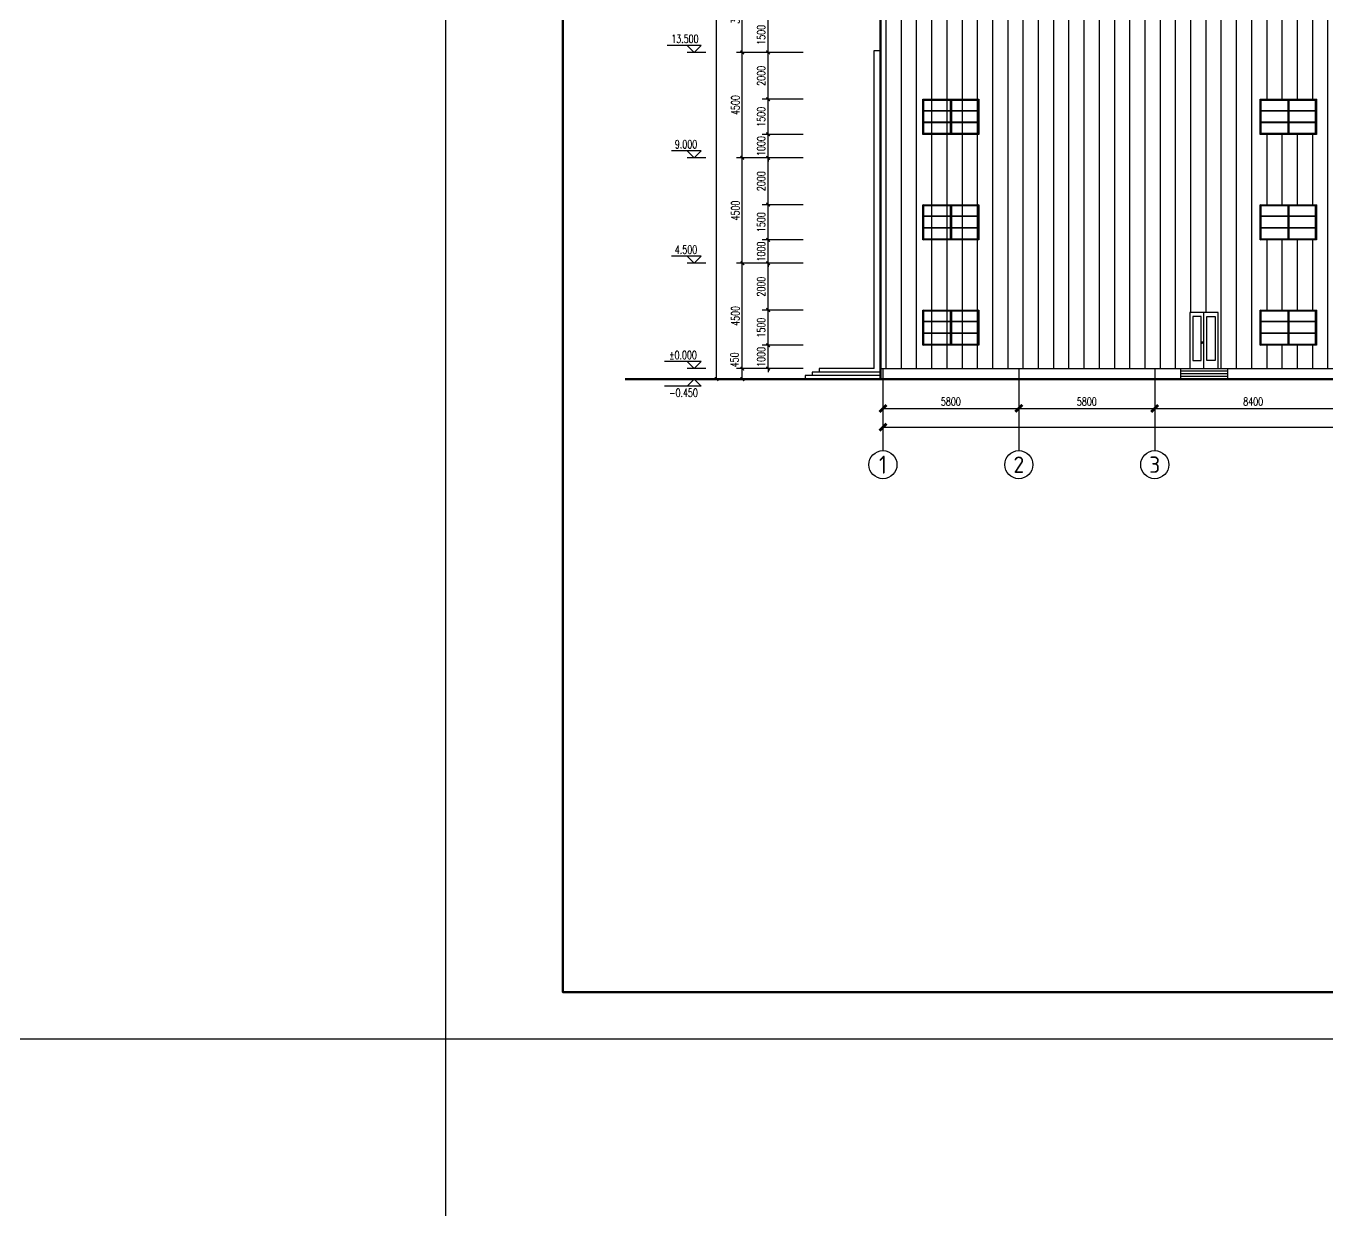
# Model space of a CAD drawing. Extents: x -1 to 1050000, y -900000 to 0.
# Drawn here: x 192094 to 247610, y -187300 to -136753 of the extents above; entities that cross this region are included whole.
import ezdxf
from ezdxf.enums import TextEntityAlignment as Align

# ---------------------------------------------------------------- set-up
doc = ezdxf.new("R2010")
doc.units = 0
doc.header["$LTSCALE"] = 1000
doc.header["$MEASUREMENT"] = 0
for name, color, linetype in [('3T_GLASS', 5, 'Continuous'), ('AXIS', 3, 'Continuous'), ('AXIS_TEXT', 7, 'Continuous'), ('DIM_ELEV', 3, 'Continuous'), ('E_CURTWALL', 71, 'Continuous'), ('E_FLOOR', 4, 'Continuous'), ('E_LINE', 7, 'Continuous'), ('E_STAIR', 2, 'Continuous'), ('E_WINDOW', 4, 'Continuous'), ('G-ANNO-TTLB-THIN', 151, 'Continuous'), ('PUB_DIM', 3, 'Continuous'), ('PUB_TEXT', 7, 'Continuous')]:
    doc.layers.add(name, color=color, linetype=linetype)
doc.layers.add('DOTE', color=1, linetype='Continuous', plot=False)
doc.layers.add('G-ANNO-TTLB-WIDE', color=214, linetype='Continuous', lineweight=100)
doc.layers.add('outline', color=10, linetype='Continuous', lineweight=60)
doc.styles.add('_TCH_AXIS', font='tssdeng.shx', dxfattribs={"bigfont": 'GBCBIG.shx'})
doc.styles.add('_TCH_DIM', font='SIMPLEX', dxfattribs={"bigfont": 'GBCBIG'})
doc.styles.add('_TCH_DIM_T3', font='SIMPLEX', dxfattribs={"width": 0.705882, "bigfont": 'GBCBIG'})
doc.dimstyles.new('_TCH_ARCH&&100', dxfattribs={"dimtxt": 297.5, "dimasz": 100, "dimexe": 250, "dimexo": 300, "dimgap": 126.25, "dimtad": 1, "dimdec": 0, "dimzin": 0, "dimdsep": 46, "dimtxsty": '_TCH_DIM_T3', "dimblk": 'ARCHTICK', "dimcen": 0.09, "dimclrt": 7, "dimazin": 2, "dimtfac": 1, "dimtdec": 0, "dimtix": 1, "dimtmove": 2, "dimatfit": 3, "dimfxl": 1, "dimtolj": 1, "dimtzin": 0, "dimarcsym": 0})

# ---------------------------------------------------------------- blocks, each defined once
blk = doc.blocks.new('*U1')
blk.add_line((-525000, 0), (525000, 0))
blk = doc.blocks.new('*U2')
at = {"layer": 'Defpoints', "color": 0, "linetype": 'ByBlock', "lineweight": -2, "transparency": 16777216}
blk.add_blockref('*U1', (0, -180000), dxfattribs=at)
blk = doc.blocks.new('*U22')
at = {"layer": 'E_WINDOW'}
for p, q in [((48, 1467), (0, 1500)), ((0, 1500), (2400, 1500)), ((0, 0), (0, 1500)), ((48, 1467), (2352, 1467)), ((48, 33), (48, 1467)), ((1176, 1466), (1176, 34)), ((1176, 1466), (1224, 1466)), ((1224, 1466), (1224, 34)), ((2400, 1500), (2352, 1467)), ((2352, 1467), (2352, 33)), ((2400, 1500), (2400, 0)), ((1176, 1013), (48, 1013)), ((48, 996), (48, 1013)), ((1176, 996), (48, 996)), ((2352, 1013), (1224, 1013)), ((2352, 996), (1224, 996)), ((2352, 1013), (2352, 996)), ((0, 0), (48, 33)), ((2400, 0), (0, 0)), ((1176, 517), (48, 517)), ((48, 500), (48, 517)), ((1176, 500), (48, 500)), ((2352, 33), (48, 33)), ((1224, 34), (1176, 34)), ((2352, 517), (1224, 517)), ((2352, 500), (1224, 500)), ((2352, 517), (2352, 500)), ((2400, 0), (2352, 33))]:
    blk.add_line(p, q, dxfattribs=at)
blk = doc.blocks.new('*U23')
at = {"layer": 'E_WINDOW'}
for p, q in [((48, 1467), (0, 1500)), ((0, 1500), (2400, 1500)), ((0, 0), (0, 1500)), ((48, 1467), (2352, 1467)), ((48, 33), (48, 1467)), ((1176, 1466), (1176, 34)), ((1176, 1466), (1224, 1466)), ((1224, 1466), (1224, 34)), ((2400, 1500), (2352, 1467)), ((2352, 1467), (2352, 33)), ((2400, 1500), (2400, 0)), ((1176, 1013), (48, 1013)), ((48, 996), (48, 1013)), ((1176, 996), (48, 996)), ((2352, 1013), (1224, 1013)), ((2352, 996), (1224, 996)), ((2352, 1013), (2352, 996)), ((0, 0), (48, 33)), ((2400, 0), (0, 0)), ((1176, 517), (48, 517)), ((48, 500), (48, 517)), ((1176, 500), (48, 500)), ((2352, 33), (48, 33)), ((1224, 34), (1176, 34)), ((2352, 517), (1224, 517)), ((2352, 500), (1224, 500)), ((2352, 517), (2352, 500)), ((2400, 0), (2352, 33))]:
    blk.add_line(p, q, dxfattribs=at)
blk = doc.blocks.new('*U26')
at = {"layer": 'E_WINDOW'}
for p, q in [((48, 1467), (0, 1500)), ((0, 1500), (2400, 1500)), ((0, 0), (0, 1500)), ((48, 1467), (2352, 1467)), ((48, 33), (48, 1467)), ((1176, 1466), (1176, 34)), ((1176, 1466), (1224, 1466)), ((1224, 1466), (1224, 34)), ((2400, 1500), (2352, 1467)), ((2352, 1467), (2352, 33)), ((2400, 1500), (2400, 0)), ((1176, 1013), (48, 1013)), ((48, 996), (48, 1013)), ((1176, 996), (48, 996)), ((2352, 1013), (1224, 1013)), ((2352, 996), (1224, 996)), ((2352, 1013), (2352, 996)), ((0, 0), (48, 33)), ((2400, 0), (0, 0)), ((1176, 517), (48, 517)), ((48, 500), (48, 517)), ((1176, 500), (48, 500)), ((2352, 33), (48, 33)), ((1224, 34), (1176, 34)), ((2352, 517), (1224, 517)), ((2352, 500), (1224, 500)), ((2352, 517), (2352, 500)), ((2400, 0), (2352, 33))]:
    blk.add_line(p, q, dxfattribs=at)
blk = doc.blocks.new('*U27')
at = {"layer": 'E_WINDOW'}
for p, q in [((48, 1467), (0, 1500)), ((0, 1500), (2400, 1500)), ((0, 0), (0, 1500)), ((48, 1467), (2352, 1467)), ((48, 33), (48, 1467)), ((1176, 1466), (1176, 34)), ((1176, 1466), (1224, 1466)), ((1224, 1466), (1224, 34)), ((2400, 1500), (2352, 1467)), ((2352, 1467), (2352, 33)), ((2400, 1500), (2400, 0)), ((1176, 1013), (48, 1013)), ((48, 996), (48, 1013)), ((1176, 996), (48, 996)), ((2352, 1013), (1224, 1013)), ((2352, 996), (1224, 996)), ((2352, 1013), (2352, 996)), ((0, 0), (48, 33)), ((2400, 0), (0, 0)), ((1176, 517), (48, 517)), ((48, 500), (48, 517)), ((1176, 500), (48, 500)), ((2352, 33), (48, 33)), ((1224, 34), (1176, 34)), ((2352, 517), (1224, 517)), ((2352, 500), (1224, 500)), ((2352, 517), (2352, 500)), ((2400, 0), (2352, 33))]:
    blk.add_line(p, q, dxfattribs=at)
blk = doc.blocks.new('*U32')
at = {"layer": 'E_WINDOW'}
for p, q in [((48, 1467), (0, 1500)), ((0, 1500), (2400, 1500)), ((0, 0), (0, 1500)), ((48, 1467), (2352, 1467)), ((48, 33), (48, 1467)), ((1176, 1466), (1176, 34)), ((1176, 1466), (1224, 1466)), ((1224, 1466), (1224, 34)), ((2400, 1500), (2352, 1467)), ((2352, 1467), (2352, 33)), ((2400, 1500), (2400, 0)), ((1176, 1013), (48, 1013)), ((48, 996), (48, 1013)), ((1176, 996), (48, 996)), ((2352, 1013), (1224, 1013)), ((2352, 996), (1224, 996)), ((2352, 1013), (2352, 996)), ((0, 0), (48, 33)), ((2400, 0), (0, 0)), ((1176, 517), (48, 517)), ((48, 500), (48, 517)), ((1176, 500), (48, 500)), ((2352, 33), (48, 33)), ((1224, 34), (1176, 34)), ((2352, 517), (1224, 517)), ((2352, 500), (1224, 500)), ((2352, 517), (2352, 500)), ((2400, 0), (2352, 33))]:
    blk.add_line(p, q, dxfattribs=at)
blk = doc.blocks.new('*U33')
at = {"layer": 'E_WINDOW'}
for p, q in [((48, 1467), (0, 1500)), ((0, 1500), (2400, 1500)), ((0, 0), (0, 1500)), ((48, 1467), (2352, 1467)), ((48, 33), (48, 1467)), ((1176, 1466), (1176, 34)), ((1176, 1466), (1224, 1466)), ((1224, 1466), (1224, 34)), ((2400, 1500), (2352, 1467)), ((2352, 1467), (2352, 33)), ((2400, 1500), (2400, 0)), ((1176, 1013), (48, 1013)), ((48, 996), (48, 1013)), ((1176, 996), (48, 996)), ((2352, 1013), (1224, 1013)), ((2352, 996), (1224, 996)), ((2352, 1013), (2352, 996)), ((0, 0), (48, 33)), ((2400, 0), (0, 0)), ((1176, 517), (48, 517)), ((48, 500), (48, 517)), ((1176, 500), (48, 500)), ((2352, 33), (48, 33)), ((1224, 34), (1176, 34)), ((2352, 517), (1224, 517)), ((2352, 500), (1224, 500)), ((2352, 517), (2352, 500)), ((2400, 0), (2352, 33))]:
    blk.add_line(p, q, dxfattribs=at)
blk = doc.blocks.new('_ArchTick')
at = {"color": 0, "linetype": 'ByBlock', "const_width": 0.4}
blk.add_lwpolyline([(-0.5, -0.5), (0.5, 0.5)], dxfattribs=at)
blk = doc.blocks.new('*D637')
at = {"layer": 'Defpoints', "color": 0, "transparency": 16777216}
for p in [(223760, -150380.845965), (225560, -150380.845965), (225560, -151380.845965)]:
    blk.add_point(p, dxfattribs=at)
at = {"layer": 'PUB_DIM', "color": 0, "lineweight": -2, "transparency": 16777216}
for p, q in [((225260, -150380.845965), (223510, -150380.845965)), ((223760, -150380.845965), (223760, -150230.845965)), ((223760, -151380.845965), (223760, -150380.845965)), ((225260, -151380.845965), (223510, -151380.845965)), ((223760, -151380.845965), (223760, -151530.845965))]:
    blk.add_line(p, q, dxfattribs=at)
at = {"layer": 'PUB_DIM', "color": 0, "lineweight": -2, "transparency": 16777216, "xscale": 150, "yscale": 150, "zscale": 150}
for p, rotation in [((223760, -150380.845965), 270), ((223760, -151380.845965), 90)]:
    blk.add_blockref('_ArchTick', p, dxfattribs=dict(at, rotation=rotation))
at = {"layer": 'PUB_DIM', "color": 7, "transparency": 16777216, "insert": (223465, -150880.845965), "char_height": 350, "attachment_point": 5, "rotation": 90, "style": '_TCH_DIM_T3'}
blk.add_mtext('\\A1;1000', dxfattribs=at)
blk = doc.blocks.new('*D628')
at = {"layer": 'Defpoints', "color": 0, "transparency": 16777216}
for p in [(223760, -148880.845965), (225560, -148880.845965), (225560, -150380.845965)]:
    blk.add_point(p, dxfattribs=at)
at = {"layer": 'PUB_DIM', "color": 0, "lineweight": -2, "transparency": 16777216}
for p, q in [((225260, -148880.845965), (223510, -148880.845965)), ((223760, -150380.845965), (223760, -148880.845965)), ((225260, -150380.845965), (223510, -150380.845965))]:
    blk.add_line(p, q, dxfattribs=at)
at = {"layer": 'PUB_DIM', "color": 0, "lineweight": -2, "transparency": 16777216, "xscale": 150, "yscale": 150, "zscale": 150}
for p, rotation in [((223760, -148880.845965), 90), ((223760, -150380.845965), 270)]:
    blk.add_blockref('_ArchTick', p, dxfattribs=dict(at, rotation=rotation))
at = {"layer": 'PUB_DIM', "color": 7, "transparency": 16777216, "insert": (223465, -149630.845965), "char_height": 350, "attachment_point": 5, "rotation": 90, "style": '_TCH_DIM_T3'}
blk.add_mtext('\\A1;1500', dxfattribs=at)
blk = doc.blocks.new('*D629')
at = {"layer": 'Defpoints', "color": 0, "transparency": 16777216}
for p in [(223760, -146880.845965), (225560, -146880.845965), (225560, -148880.845965)]:
    blk.add_point(p, dxfattribs=at)
at = {"layer": 'PUB_DIM', "color": 0, "lineweight": -2, "transparency": 16777216}
for p, q in [((225260, -146880.845965), (223510, -146880.845965)), ((223760, -148880.845965), (223760, -146880.845965)), ((225260, -148880.845965), (223510, -148880.845965))]:
    blk.add_line(p, q, dxfattribs=at)
at = {"layer": 'PUB_DIM', "color": 0, "lineweight": -2, "transparency": 16777216, "xscale": 150, "yscale": 150, "zscale": 150}
for p, rotation in [((223760, -146880.845965), 90), ((223760, -148880.845965), 270)]:
    blk.add_blockref('_ArchTick', p, dxfattribs=dict(at, rotation=rotation))
at = {"layer": 'PUB_DIM', "color": 7, "transparency": 16777216, "insert": (223465, -147880.845965), "char_height": 350, "attachment_point": 5, "rotation": 90, "style": '_TCH_DIM_T3'}
blk.add_mtext('\\A1;2000', dxfattribs=at)
blk = doc.blocks.new('*D630')
at = {"layer": 'Defpoints', "color": 0, "transparency": 16777216}
for p in [(223760, -145880.845965), (225560, -145880.845965), (225560, -146880.845965)]:
    blk.add_point(p, dxfattribs=at)
at = {"layer": 'PUB_DIM', "color": 0, "lineweight": -2, "transparency": 16777216}
for p, q in [((225260, -145880.845965), (223510, -145880.845965)), ((223760, -145880.845965), (223760, -145730.845965)), ((223760, -146880.845965), (223760, -145880.845965)), ((225260, -146880.845965), (223510, -146880.845965)), ((223760, -146880.845965), (223760, -147030.845965))]:
    blk.add_line(p, q, dxfattribs=at)
at = {"layer": 'PUB_DIM', "color": 0, "lineweight": -2, "transparency": 16777216, "xscale": 150, "yscale": 150, "zscale": 150}
for p, rotation in [((223760, -145880.845965), 270), ((223760, -146880.845965), 90)]:
    blk.add_blockref('_ArchTick', p, dxfattribs=dict(at, rotation=rotation))
at = {"layer": 'PUB_DIM', "color": 7, "transparency": 16777216, "insert": (223465, -146380.845965), "char_height": 350, "attachment_point": 5, "rotation": 90, "style": '_TCH_DIM_T3'}
blk.add_mtext('\\A1;1000', dxfattribs=at)
blk = doc.blocks.new('*D631')
at = {"layer": 'Defpoints', "color": 0, "transparency": 16777216}
for p in [(223760, -144380.845965), (225560, -144380.845965), (225560, -145880.845965)]:
    blk.add_point(p, dxfattribs=at)
at = {"layer": 'PUB_DIM', "color": 0, "lineweight": -2, "transparency": 16777216}
for p, q in [((225260, -144380.845965), (223510, -144380.845965)), ((223760, -145880.845965), (223760, -144380.845965)), ((225260, -145880.845965), (223510, -145880.845965))]:
    blk.add_line(p, q, dxfattribs=at)
at = {"layer": 'PUB_DIM', "color": 0, "lineweight": -2, "transparency": 16777216, "xscale": 150, "yscale": 150, "zscale": 150}
for p, rotation in [((223760, -144380.845965), 90), ((223760, -145880.845965), 270)]:
    blk.add_blockref('_ArchTick', p, dxfattribs=dict(at, rotation=rotation))
at = {"layer": 'PUB_DIM', "color": 7, "transparency": 16777216, "insert": (223465, -145130.845965), "char_height": 350, "attachment_point": 5, "rotation": 90, "style": '_TCH_DIM_T3'}
blk.add_mtext('\\A1;1500', dxfattribs=at)
blk = doc.blocks.new('*D632')
at = {"layer": 'Defpoints', "color": 0, "transparency": 16777216}
for p in [(223760, -142380.845965), (225560, -142380.845965), (225560, -144380.845965)]:
    blk.add_point(p, dxfattribs=at)
at = {"layer": 'PUB_DIM', "color": 0, "lineweight": -2, "transparency": 16777216}
for p, q in [((225260, -142380.845965), (223510, -142380.845965)), ((223760, -144380.845965), (223760, -142380.845965)), ((225260, -144380.845965), (223510, -144380.845965))]:
    blk.add_line(p, q, dxfattribs=at)
at = {"layer": 'PUB_DIM', "color": 0, "lineweight": -2, "transparency": 16777216, "xscale": 150, "yscale": 150, "zscale": 150}
for p, rotation in [((223760, -142380.845965), 90), ((223760, -144380.845965), 270)]:
    blk.add_blockref('_ArchTick', p, dxfattribs=dict(at, rotation=rotation))
at = {"layer": 'PUB_DIM', "color": 7, "transparency": 16777216, "insert": (223465, -143380.845965), "char_height": 350, "attachment_point": 5, "rotation": 90, "style": '_TCH_DIM_T3'}
blk.add_mtext('\\A1;2000', dxfattribs=at)
blk = doc.blocks.new('*D633')
at = {"layer": 'Defpoints', "color": 0, "transparency": 16777216}
for p in [(223760, -141380.845965), (225560, -141380.845965), (225560, -142380.845965)]:
    blk.add_point(p, dxfattribs=at)
at = {"layer": 'PUB_DIM', "color": 0, "lineweight": -2, "transparency": 16777216}
for p, q in [((225260, -141380.845965), (223510, -141380.845965)), ((223760, -141380.845965), (223760, -141230.845965)), ((223760, -142380.845965), (223760, -141380.845965)), ((225260, -142380.845965), (223510, -142380.845965)), ((223760, -142380.845965), (223760, -142530.845965))]:
    blk.add_line(p, q, dxfattribs=at)
at = {"layer": 'PUB_DIM', "color": 0, "lineweight": -2, "transparency": 16777216, "xscale": 150, "yscale": 150, "zscale": 150}
for p, rotation in [((223760, -141380.845965), 270), ((223760, -142380.845965), 90)]:
    blk.add_blockref('_ArchTick', p, dxfattribs=dict(at, rotation=rotation))
at = {"layer": 'PUB_DIM', "color": 7, "transparency": 16777216, "insert": (223465, -141880.845965), "char_height": 350, "attachment_point": 5, "rotation": 90, "style": '_TCH_DIM_T3'}
blk.add_mtext('\\A1;1000', dxfattribs=at)
blk = doc.blocks.new('*D634')
at = {"layer": 'Defpoints', "color": 0, "transparency": 16777216}
for p in [(223760, -139880.845965), (225560, -139880.845965), (225560, -141380.845965)]:
    blk.add_point(p, dxfattribs=at)
at = {"layer": 'PUB_DIM', "color": 0, "lineweight": -2, "transparency": 16777216}
for p, q in [((225260, -139880.845965), (223510, -139880.845965)), ((223760, -141380.845965), (223760, -139880.845965)), ((225260, -141380.845965), (223510, -141380.845965))]:
    blk.add_line(p, q, dxfattribs=at)
at = {"layer": 'PUB_DIM', "color": 0, "lineweight": -2, "transparency": 16777216, "xscale": 150, "yscale": 150, "zscale": 150}
for p, rotation in [((223760, -139880.845965), 90), ((223760, -141380.845965), 270)]:
    blk.add_blockref('_ArchTick', p, dxfattribs=dict(at, rotation=rotation))
at = {"layer": 'PUB_DIM', "color": 7, "transparency": 16777216, "insert": (223465, -140630.845965), "char_height": 350, "attachment_point": 5, "rotation": 90, "style": '_TCH_DIM_T3'}
blk.add_mtext('\\A1;1500', dxfattribs=at)
blk = doc.blocks.new('*D635')
at = {"layer": 'Defpoints', "color": 0, "transparency": 16777216}
for p in [(223760, -137880.845965), (225560, -137880.845965), (225560, -139880.845965)]:
    blk.add_point(p, dxfattribs=at)
at = {"layer": 'PUB_DIM', "color": 0, "lineweight": -2, "transparency": 16777216}
for p, q in [((225260, -137880.845965), (223510, -137880.845965)), ((223760, -139880.845965), (223760, -137880.845965)), ((225260, -139880.845965), (223510, -139880.845965))]:
    blk.add_line(p, q, dxfattribs=at)
at = {"layer": 'PUB_DIM', "color": 0, "lineweight": -2, "transparency": 16777216, "xscale": 150, "yscale": 150, "zscale": 150}
for p, rotation in [((223760, -137880.845965), 90), ((223760, -139880.845965), 270)]:
    blk.add_blockref('_ArchTick', p, dxfattribs=dict(at, rotation=rotation))
at = {"layer": 'PUB_DIM', "color": 7, "transparency": 16777216, "insert": (223465, -138880.845965), "char_height": 350, "attachment_point": 5, "rotation": 90, "style": '_TCH_DIM_T3'}
blk.add_mtext('\\A1;2000', dxfattribs=at)
blk = doc.blocks.new('*D673')
at = {"layer": 'Defpoints', "color": 0, "transparency": 16777216}
for p in [(222660, -134580.845965), (225160, -134580.845965), (225160, -137880.845965)]:
    blk.add_point(p, dxfattribs=at)
at = {"layer": 'PUB_DIM', "color": 0, "lineweight": -2, "transparency": 16777216}
for p, q in [((224860, -134580.845965), (222410, -134580.845965)), ((222660, -137880.845965), (222660, -134580.845965)), ((224860, -137880.845965), (222410, -137880.845965))]:
    blk.add_line(p, q, dxfattribs=at)
at = {"layer": 'PUB_DIM', "color": 0, "lineweight": -2, "transparency": 16777216, "xscale": 150, "yscale": 150, "zscale": 150}
for p, rotation in [((222660, -134580.845965), 90), ((222660, -137880.845965), 270)]:
    blk.add_blockref('_ArchTick', p, dxfattribs=dict(at, rotation=rotation))
at = {"layer": 'PUB_DIM', "color": 7, "transparency": 16777216, "insert": (222365, -136230.845965), "char_height": 350, "attachment_point": 5, "rotation": 90, "style": '_TCH_DIM_T3'}
blk.add_mtext('\\A1;3300', dxfattribs=at)
blk = doc.blocks.new('*D674')
at = {"layer": 'Defpoints', "color": 0, "transparency": 16777216}
for p in [(222660, -137880.845965), (225160, -137880.845965), (225160, -142380.845965)]:
    blk.add_point(p, dxfattribs=at)
at = {"layer": 'PUB_DIM', "color": 0, "lineweight": -2, "transparency": 16777216}
for p, q in [((224860, -137880.845965), (222410, -137880.845965)), ((222660, -142380.845965), (222660, -137880.845965)), ((224860, -142380.845965), (222410, -142380.845965))]:
    blk.add_line(p, q, dxfattribs=at)
at = {"layer": 'PUB_DIM', "color": 0, "lineweight": -2, "transparency": 16777216, "xscale": 150, "yscale": 150, "zscale": 150}
for p, rotation in [((222660, -137880.845965), 90), ((222660, -142380.845965), 270)]:
    blk.add_blockref('_ArchTick', p, dxfattribs=dict(at, rotation=rotation))
at = {"layer": 'PUB_DIM', "color": 7, "transparency": 16777216, "insert": (222365, -140130.845965), "char_height": 350, "attachment_point": 5, "rotation": 90, "style": '_TCH_DIM_T3'}
blk.add_mtext('\\A1;4500', dxfattribs=at)
blk = doc.blocks.new('*D660')
at = {"layer": 'Defpoints', "color": 0, "transparency": 16777216}
for p in [(222660, -142380.845965), (225160, -142380.845965), (225160, -146880.845965)]:
    blk.add_point(p, dxfattribs=at)
at = {"layer": 'PUB_DIM', "color": 0, "lineweight": -2, "transparency": 16777216}
for p, q in [((224860, -142380.845965), (222410, -142380.845965)), ((222660, -146880.845965), (222660, -142380.845965)), ((224860, -146880.845965), (222410, -146880.845965))]:
    blk.add_line(p, q, dxfattribs=at)
at = {"layer": 'PUB_DIM', "color": 0, "lineweight": -2, "transparency": 16777216, "xscale": 150, "yscale": 150, "zscale": 150}
for p, rotation in [((222660, -142380.845965), 90), ((222660, -146880.845965), 270)]:
    blk.add_blockref('_ArchTick', p, dxfattribs=dict(at, rotation=rotation))
at = {"layer": 'PUB_DIM', "color": 7, "transparency": 16777216, "insert": (222365, -144630.845965), "char_height": 350, "attachment_point": 5, "rotation": 90, "style": '_TCH_DIM_T3'}
blk.add_mtext('\\A1;4500', dxfattribs=at)
blk = doc.blocks.new('*D661')
at = {"layer": 'Defpoints', "color": 0, "transparency": 16777216}
for p in [(222660, -146880.845965), (225160, -146880.845965), (225160, -151380.845965)]:
    blk.add_point(p, dxfattribs=at)
at = {"layer": 'PUB_DIM', "color": 0, "lineweight": -2, "transparency": 16777216}
for p, q in [((224860, -146880.845965), (222410, -146880.845965)), ((222660, -151380.845965), (222660, -146880.845965)), ((224860, -151380.845965), (222410, -151380.845965))]:
    blk.add_line(p, q, dxfattribs=at)
at = {"layer": 'PUB_DIM', "color": 0, "lineweight": -2, "transparency": 16777216, "xscale": 150, "yscale": 150, "zscale": 150}
for p, rotation in [((222660, -146880.845965), 90), ((222660, -151380.845965), 270)]:
    blk.add_blockref('_ArchTick', p, dxfattribs=dict(at, rotation=rotation))
at = {"layer": 'PUB_DIM', "color": 7, "transparency": 16777216, "insert": (222365, -149130.845965), "char_height": 350, "attachment_point": 5, "rotation": 90, "style": '_TCH_DIM_T3'}
blk.add_mtext('\\A1;4500', dxfattribs=at)
blk = doc.blocks.new('*D662')
at = {"layer": 'Defpoints', "color": 0, "transparency": 16777216}
for p in [(222660, -151381), (225160, -151381), (225160, -151831)]:
    blk.add_point(p, dxfattribs=at)
at = {"layer": 'PUB_DIM', "color": 0, "lineweight": -2, "transparency": 16777216}
for p, q in [((224860, -151381), (222410, -151381)), ((222660, -151831), (222660, -151381)), ((224860, -151831), (222410, -151831))]:
    blk.add_line(p, q, dxfattribs=at)
at = {"layer": 'PUB_DIM', "color": 0, "lineweight": -2, "transparency": 16777216, "xscale": 150, "yscale": 150, "zscale": 150}
for p, rotation in [((222660, -151381), 90), ((222660, -151831), 270)]:
    blk.add_blockref('_ArchTick', p, dxfattribs=dict(at, rotation=rotation))
at = {"layer": 'PUB_DIM', "color": 7, "transparency": 16777216, "insert": (222329, -151007), "char_height": 350, "attachment_point": 5, "rotation": 90, "style": '_TCH_DIM_T3'}
blk.add_mtext('\\A1;450', dxfattribs=at)
blk = doc.blocks.new('*D663')
at = {"layer": 'Defpoints', "color": 0, "transparency": 16777216}
for p in [(221560, -80580.845965), (224760, -80580.845965), (224760, -151830.845965)]:
    blk.add_point(p, dxfattribs=at)
at = {"layer": 'PUB_DIM', "color": 0, "lineweight": -2, "transparency": 16777216}
for p, q in [((224460, -80580.845965), (221310, -80580.845965)), ((221560, -151830.845965), (221560, -80580.845965)), ((224460, -151830.845965), (221310, -151830.845965))]:
    blk.add_line(p, q, dxfattribs=at)
at = {"layer": 'PUB_DIM', "color": 0, "lineweight": -2, "transparency": 16777216, "xscale": 150, "yscale": 150, "zscale": 150}
for p, rotation in [((221560, -80580.845965), 90), ((221560, -151830.845965), 270)]:
    blk.add_blockref('_ArchTick', p, dxfattribs=dict(at, rotation=rotation))
at = {"layer": 'PUB_DIM', "color": 7, "transparency": 16777216, "insert": (221265, -116205.845965), "char_height": 350, "attachment_point": 5, "rotation": 90, "style": '_TCH_DIM_T3'}
blk.add_mtext('\\A1;71250', dxfattribs=at)
blk = doc.blocks.new('*D664')
at = {"layer": 'Defpoints', "color": 0, "transparency": 16777216}
for p in [(223760, -136380.845965), (225560, -136380.845965), (225560, -137880.845965)]:
    blk.add_point(p, dxfattribs=at)
at = {"layer": 'PUB_DIM', "color": 0, "lineweight": -2, "transparency": 16777216}
for p, q in [((225260, -136380.845965), (223510, -136380.845965)), ((223760, -137880.845965), (223760, -136380.845965)), ((225260, -137880.845965), (223510, -137880.845965))]:
    blk.add_line(p, q, dxfattribs=at)
at = {"layer": 'PUB_DIM', "color": 0, "lineweight": -2, "transparency": 16777216, "xscale": 150, "yscale": 150, "zscale": 150}
for p, rotation in [((223760, -136380.845965), 90), ((223760, -137880.845965), 270)]:
    blk.add_blockref('_ArchTick', p, dxfattribs=dict(at, rotation=rotation))
at = {"layer": 'PUB_DIM', "color": 7, "transparency": 16777216, "insert": (223465, -137130.845965), "char_height": 350, "attachment_point": 5, "rotation": 90, "style": '_TCH_DIM_T3'}
blk.add_mtext('\\A1;1500', dxfattribs=at)
blk = doc.blocks.new('*D653')
at = {"layer": 'AXIS', "color": 0, "lineweight": -2, "transparency": 16777216}
for p, q in [((228660, -152130.845965), (228660, -153330.845965)), ((234460, -152130.845965), (234460, -153330.845965)), ((228660, -153080.845965), (234460, -153080.845965))]:
    blk.add_line(p, q, dxfattribs=at)
at = {"layer": 'Defpoints', "color": 0, "transparency": 16777216}
for p in [(228660, -151830.845965), (234460, -151830.845965), (234460, -153080.845965)]:
    blk.add_point(p, dxfattribs=at)
at = {"layer": 'AXIS', "color": 0, "lineweight": -2, "transparency": 16777216, "xscale": 300, "yscale": 300, "zscale": 300, "rotation": 180}
blk.add_blockref('_ArchTick', (228660, -153080.845965), dxfattribs=at)
at = {"layer": 'AXIS', "color": 0, "lineweight": -2, "transparency": 16777216, "xscale": 300, "yscale": 300, "zscale": 300}
blk.add_blockref('_ArchTick', (234460, -153080.845965), dxfattribs=at)
at = {"layer": 'AXIS', "color": 7, "transparency": 16777216, "insert": (231560, -152785.845965), "char_height": 350, "attachment_point": 5, "style": '_TCH_DIM_T3'}
blk.add_mtext('\\A1;5800', dxfattribs=at)
blk = doc.blocks.new('*D654')
at = {"layer": 'AXIS', "color": 0, "lineweight": -2, "transparency": 16777216}
for p, q in [((234460, -152130.845965), (234460, -153330.845965)), ((240260, -152130.845965), (240260, -153330.845965)), ((234460, -153080.845965), (240260, -153080.845965))]:
    blk.add_line(p, q, dxfattribs=at)
at = {"layer": 'Defpoints', "color": 0, "transparency": 16777216}
for p in [(234460, -151830.845965), (240260, -151830.845965), (240260, -153080.845965)]:
    blk.add_point(p, dxfattribs=at)
at = {"layer": 'AXIS', "color": 0, "lineweight": -2, "transparency": 16777216, "xscale": 300, "yscale": 300, "zscale": 300, "rotation": 180}
blk.add_blockref('_ArchTick', (234460, -153080.845965), dxfattribs=at)
at = {"layer": 'AXIS', "color": 0, "lineweight": -2, "transparency": 16777216, "xscale": 300, "yscale": 300, "zscale": 300}
blk.add_blockref('_ArchTick', (240260, -153080.845965), dxfattribs=at)
at = {"layer": 'AXIS', "color": 7, "transparency": 16777216, "insert": (237360, -152785.845965), "char_height": 350, "attachment_point": 5, "style": '_TCH_DIM_T3'}
blk.add_mtext('\\A1;5800', dxfattribs=at)
blk = doc.blocks.new('*D655')
at = {"layer": 'AXIS', "color": 0, "lineweight": -2, "transparency": 16777216}
for p, q in [((240260, -152130.845965), (240260, -153330.845965)), ((248660, -152130.845965), (248660, -153330.845965)), ((240260, -153080.845965), (248660, -153080.845965))]:
    blk.add_line(p, q, dxfattribs=at)
at = {"layer": 'Defpoints', "color": 0, "transparency": 16777216}
for p in [(240260, -151830.845965), (248660, -151830.845965), (248660, -153080.845965)]:
    blk.add_point(p, dxfattribs=at)
at = {"layer": 'AXIS', "color": 0, "lineweight": -2, "transparency": 16777216, "xscale": 300, "yscale": 300, "zscale": 300, "rotation": 180}
blk.add_blockref('_ArchTick', (240260, -153080.845965), dxfattribs=at)
at = {"layer": 'AXIS', "color": 0, "lineweight": -2, "transparency": 16777216, "xscale": 300, "yscale": 300, "zscale": 300}
blk.add_blockref('_ArchTick', (248660, -153080.845965), dxfattribs=at)
at = {"layer": 'AXIS', "color": 7, "transparency": 16777216, "insert": (244460, -152785.845965), "char_height": 350, "attachment_point": 5, "style": '_TCH_DIM_T3'}
blk.add_mtext('\\A1;8400', dxfattribs=at)
blk = doc.blocks.new('*D651')
at = {"layer": 'AXIS', "color": 0, "lineweight": -2, "transparency": 16777216}
for p, q in [((228660, -152130.845965), (228660, -154130.845965)), ((301160, -152130.845965), (301160, -154130.845965)), ((228660, -153880.845965), (301160, -153880.845965))]:
    blk.add_line(p, q, dxfattribs=at)
at = {"layer": 'Defpoints', "color": 0, "transparency": 16777216}
for p in [(228660, -151830.845965), (301160, -151830.845965), (301160, -153880.845965)]:
    blk.add_point(p, dxfattribs=at)
at = {"layer": 'AXIS', "color": 0, "lineweight": -2, "transparency": 16777216, "xscale": 300, "yscale": 300, "zscale": 300, "rotation": 180}
blk.add_blockref('_ArchTick', (228660, -153880.845965), dxfattribs=at)
at = {"layer": 'AXIS', "color": 0, "lineweight": -2, "transparency": 16777216, "xscale": 300, "yscale": 300, "zscale": 300}
blk.add_blockref('_ArchTick', (301160, -153880.845965), dxfattribs=at)
at = {"layer": 'AXIS', "color": 7, "transparency": 16777216, "insert": (264910, -153585.845965), "char_height": 350, "attachment_point": 5, "style": '_TCH_DIM_T3'}
blk.add_mtext('\\A1;72500', dxfattribs=at)
blk = doc.blocks.new('$EWDLib$00000642')
for p, q in [((1500, 2100), (0, 2100)), ((0, 2100), (0, 0)), ((150, 1950), (150, 300)), ((600, 1950), (150, 1950)), ((900, 1950), (1350, 1950)), ((1350, 1950), (1350, 300)), ((1500, 0), (1500, 2100)), ((0, 0), (1500, 0)), ((150, 300), (600, 300)), ((1350, 300), (900, 300))]:
    blk.add_line(p, q)
for points in [[(600, 300), (600, 1950)], [(750, 0), (750, 2100)], [(900, 300), (900, 1950)]]:
    blk.add_lwpolyline(points)
blk.add_circle((663, 975), 31)

msp = doc.modelspace()

# ---------------------------------------------------------------- hatches: boundary and pattern name
at = {"layer": '3T_GLASS'}
h = msp.add_hatch(dxfattribs=at)
h.set_pattern_fill('_USER', color=5, scale=650, angle=90, pattern_type=0)
h.set_pattern_definition([(90, (0, 0), (-650, 4e-14), [])])
h.paths.add_polyline_path([(301260, -136380.85), (289660, -136380.85), (240160, -136380.85), (228560, -136380.85), (228560, -151380.85), (241760, -151380.85), (241760, -148980.76), (242960, -148980.76), (242960, -151380.85), (243360, -151380.85), (248585, -151380.85), (248585, -137669.45), (281235, -137674.26), (281235, -151380.85), (286860, -151380.85), (286860, -148980.76), (288060, -148980.76), (288060, -151380.85), (288460, -151380.85), (301260, -151380.85)])
h.paths.add_polyline_path([(285060, -144380.85), (285060, -145880.85), (282660, -145880.85), (282660, -144380.85)], flags=16)
h.paths.add_polyline_path([(285012.07, -144414.27), (285012.07, -145847.42), (282707.93, -145847.42), (282707.93, -144414.27)], flags=0)
h.paths.add_polyline_path([(285011.81, -144884.93), (283883.97, -144884.93), (283883.97, -145363.77), (285011.81, -145363.77), (285011.81, -145380.48), (283883.97, -145380.48), (283883.97, -145847.06), (283836.03, -145847.06), (283836.03, -145380.48), (282708.19, -145380.48), (282708.19, -145363.77), (283836.03, -145363.77), (283836.03, -144884.93), (282708.19, -144884.93), (282708.19, -144868.22), (283836.03, -144868.22), (283836.03, -144414.45), (283883.97, -144414.45), (283883.97, -144868.22), (285011.81, -144868.22)], flags=0)
h.paths.add_polyline_path([(285060, -141380.85), (282660, -141380.85), (282660, -139880.85), (285060, -139880.85)], flags=16)
h.paths.add_polyline_path([(285012.07, -141347.42), (282707.93, -141347.42), (282707.93, -139914.27), (285012.07, -139914.27)], flags=0)
h.paths.add_polyline_path([(285011.81, -140880.48), (283883.97, -140880.48), (283883.97, -141347.06), (283836.03, -141347.06), (283836.03, -140880.48), (282708.19, -140880.48), (282708.19, -140863.77), (283836.03, -140863.77), (283836.03, -140384.93), (282708.19, -140384.93), (282708.19, -140368.22), (283836.03, -140368.22), (283836.03, -139914.45), (283883.97, -139914.45), (283883.97, -140368.22), (285011.81, -140368.22), (285011.81, -140384.93), (283883.97, -140384.93), (283883.97, -140863.77), (285011.81, -140863.77)], flags=0)
h.paths.add_polyline_path([(285060, -148880.85), (285060, -150380.85), (282660, -150380.85), (282660, -148880.85)], flags=16)
h.paths.add_polyline_path([(285012.07, -148914.27), (285012.07, -150347.42), (282707.93, -150347.42), (282707.93, -148914.27)], flags=0)
h.paths.add_polyline_path([(285011.81, -149384.93), (283883.97, -149384.93), (283883.97, -149863.77), (285011.81, -149863.77), (285011.81, -149880.48), (283883.97, -149880.48), (283883.97, -150347.06), (283836.03, -150347.06), (283836.03, -149880.48), (282708.19, -149880.48), (282708.19, -149863.77), (283836.03, -149863.77), (283836.03, -149384.93), (282708.19, -149384.93), (282708.19, -149368.22), (283836.03, -149368.22), (283836.03, -148914.45), (283883.97, -148914.45), (283883.97, -149368.22), (285011.81, -149368.22)], flags=0)
h.paths.add_polyline_path([(297060, -144380.85), (299460, -144380.85), (299460, -145880.85), (297060, -145880.85)], flags=16)
h.paths.add_polyline_path([(297107.93, -144414.27), (299412.07, -144414.27), (299412.07, -145847.42), (297107.93, -145847.42)], flags=0)
h.paths.add_polyline_path([(297060, -141380.85), (297060, -139880.85), (299460, -139880.85), (299460, -141380.85)], flags=16)
h.paths.add_polyline_path([(297107.93, -141347.42), (297107.93, -139914.27), (299412.07, -139914.27), (299412.07, -141347.42)], flags=0)
h.paths.add_polyline_path([(297108.19, -144868.22), (298236.03, -144868.22), (298236.03, -144414.45), (298283.97, -144414.45), (298283.97, -144868.22), (299411.81, -144868.22), (299411.81, -144884.93), (298283.97, -144884.93), (298283.97, -145363.77), (299411.81, -145363.77), (299411.81, -145380.48), (298283.97, -145380.48), (298283.97, -145847.06), (298236.03, -145847.06), (298236.03, -145380.48), (297108.19, -145380.48), (297108.19, -145363.77), (298236.03, -145363.77), (298236.03, -144884.93), (297108.19, -144884.93)], flags=0)
h.paths.add_polyline_path([(297108.19, -140880.48), (297108.19, -140863.77), (298236.03, -140863.77), (298236.03, -140384.93), (297108.19, -140384.93), (297108.19, -140368.22), (298236.03, -140368.22), (298236.03, -139914.45), (298283.97, -139914.45), (298283.97, -140368.22), (299411.81, -140368.22), (299411.81, -140384.93), (298283.97, -140384.93), (298283.97, -140863.77), (299411.81, -140863.77), (299411.81, -140880.48), (298283.97, -140880.48), (298283.97, -141347.06), (298236.03, -141347.06), (298236.03, -140880.48)], flags=0)
h.paths.add_polyline_path([(297060, -148880.85), (299460, -148880.85), (299460, -150380.85), (297060, -150380.85)], flags=16)
h.paths.add_polyline_path([(297107.93, -148914.27), (299412.07, -148914.27), (299412.07, -150347.42), (297107.93, -150347.42)], flags=0)
h.paths.add_polyline_path([(297108.19, -149368.22), (298236.03, -149368.22), (298236.03, -148914.45), (298283.97, -148914.45), (298283.97, -149368.22), (299411.81, -149368.22), (299411.81, -149384.93), (298283.97, -149384.93), (298283.97, -149863.77), (299411.81, -149863.77), (299411.81, -149880.48), (298283.97, -149880.48), (298283.97, -150347.06), (298236.03, -150347.06), (298236.03, -149880.48), (297108.19, -149880.48), (297108.19, -149863.77), (298236.03, -149863.77), (298236.03, -149384.93), (297108.19, -149384.93)], flags=0)
h.paths.add_polyline_path([(247160, -144380.85), (247160, -145880.85), (244760, -145880.85), (244760, -144380.85)], flags=16)
h.paths.add_polyline_path([(247112.07, -144414.27), (247112.07, -145847.42), (244807.93, -145847.42), (244807.93, -144414.27)], flags=0)
h.paths.add_polyline_path([(247160, -141380.85), (244760, -141380.85), (244760, -139880.85), (247160, -139880.85)], flags=16)
h.paths.add_polyline_path([(247112.07, -141347.42), (244807.93, -141347.42), (244807.93, -139914.27), (247112.07, -139914.27)], flags=0)
h.paths.add_polyline_path([(247111.81, -144884.93), (245983.97, -144884.93), (245983.97, -145363.77), (247111.81, -145363.77), (247111.81, -145380.48), (245983.97, -145380.48), (245983.97, -145847.06), (245936.03, -145847.06), (245936.03, -145380.48), (244808.19, -145380.48), (244808.19, -145363.77), (245936.03, -145363.77), (245936.03, -144884.93), (244808.19, -144884.93), (244808.19, -144868.22), (245936.03, -144868.22), (245936.03, -144414.45), (245983.97, -144414.45), (245983.97, -144868.22), (247111.81, -144868.22)], flags=0)
h.paths.add_polyline_path([(247111.81, -140880.48), (245983.97, -140880.48), (245983.97, -141347.06), (245936.03, -141347.06), (245936.03, -140880.48), (244808.19, -140880.48), (244808.19, -140863.77), (245936.03, -140863.77), (245936.03, -140384.93), (244808.19, -140384.93), (244808.19, -140368.22), (245936.03, -140368.22), (245936.03, -139914.45), (245983.97, -139914.45), (245983.97, -140368.22), (247111.81, -140368.22), (247111.81, -140384.93), (245983.97, -140384.93), (245983.97, -140863.77), (247111.81, -140863.77)], flags=0)
h.paths.add_polyline_path([(247160, -148880.85), (247160, -150380.85), (244760, -150380.85), (244760, -148880.85)], flags=16)
h.paths.add_polyline_path([(247112.07, -148914.27), (247112.07, -150347.42), (244807.93, -150347.42), (244807.93, -148914.27)], flags=0)
h.paths.add_polyline_path([(247111.81, -149384.93), (245983.97, -149384.93), (245983.97, -149863.77), (247111.81, -149863.77), (247111.81, -149880.48), (245983.97, -149880.48), (245983.97, -150347.06), (245936.03, -150347.06), (245936.03, -149880.48), (244808.19, -149880.48), (244808.19, -149863.77), (245936.03, -149863.77), (245936.03, -149384.93), (244808.19, -149384.93), (244808.19, -149368.22), (245936.03, -149368.22), (245936.03, -148914.45), (245983.97, -148914.45), (245983.97, -149368.22), (247111.81, -149368.22)], flags=0)

# ---------------------------------------------------------------- linework, layer by layer
msp.add_line((210000, 0), (210000, -900000))
at = {"layer": 'AXIS'}
for p, q in [((228660, -152880.85), (228660, -154880.85)), ((234460, -152880.85), (234460, -154880.85)), ((240260, -152880.85), (240260, -154880.85))]:
    msp.add_line(p, q, dxfattribs=at)
for centre in [(228660, -155480.85), (234460, -155480.85), (240260, -155480.85)]:
    msp.add_circle(centre, 600, dxfattribs=at)
at = {"layer": 'DIM_ELEV'}
for p, q in [((220910, -137580.85), (219460, -137580.85)), ((220610, -137880.85), (220310, -137580.85)), ((220610, -137880.85), (220910, -137580.85)), ((221110, -137880.85), (220310, -137880.85)), ((220910, -142080.85), (219644, -142080.85)), ((220610, -142380.85), (220310, -142080.85)), ((220610, -142380.85), (220910, -142080.85)), ((221110, -142380.85), (220310, -142380.85)), ((220910, -146580.85), (219644, -146580.85)), ((220610, -146880.85), (220310, -146580.85)), ((221110, -146880.85), (220310, -146880.85)), ((220610, -146880.85), (220910, -146580.85)), ((220910, -151080.85), (219345, -151080.85)), ((220610, -151380.85), (220310, -151080.85)), ((221110, -151380.85), (220310, -151380.85)), ((220610, -151380.85), (220910, -151080.85)), ((220610, -151830.85), (220310, -152130.85)), ((220610, -151830.85), (220910, -152130.85)), ((222310, -151830.85), (221510, -151830.85)), ((220910, -152130.85), (219345, -152130.85))]:
    msp.add_line(p, q, dxfattribs=at)
at = {"layer": 'DOTE'}
for p, q in [((228660, -151380.85), (228660, -152880.85)), ((234460, -151380.85), (234460, -152880.85)), ((240260, -151380.85), (240260, -152880.85))]:
    msp.add_line(p, q, dxfattribs=at)
at = {"layer": 'E_CURTWALL'}
msp.add_lwpolyline([(228290, -151380.85), (228290, -137805.85), (228560, -137805.85)], dxfattribs=at)
at = {"layer": 'E_FLOOR'}
msp.add_lwpolyline([(228560, -151380.85), (301260, -151380.85)], dxfattribs=at)
at = {"layer": 'E_LINE'}
for p, q in [((228560, -136380.85), (228560, -151830.85)), ((228560, -151380.85), (248585, -151380.85))]:
    msp.add_line(p, q, dxfattribs=at)
at = {"layer": 'E_LINE', "lineweight": 90}
msp.add_line((217655, -151830.85), (312165, -151830.85), dxfattribs=at)
at = {"layer": 'E_LINE', "const_width": 40}
msp.add_lwpolyline([(217655, -151850.85), (312165, -151850.85)], dxfattribs=at)
at = {"layer": 'E_STAIR'}
for p, q in [((241360, -151380.85), (243360, -151380.85)), ((241360, -151380.85), (241360, -151830.85)), ((243360, -151493.35), (241360, -151493.35)), ((243360, -151380.85), (243360, -151830.85)), ((243360, -151605.85), (241360, -151605.85)), ((243360, -151718.35), (241360, -151718.35))]:
    msp.add_line(p, q, dxfattribs=at)
for points in [[(228560, -151530.85), (225640, -151530.85), (225640, -151680.85)], [(228290, -151380.85), (225940, -151380.85), (225940, -151530.85)], [(228560, -151680.85), (225340, -151680.85), (225340, -151830.85)]]:
    msp.add_lwpolyline(points, dxfattribs=at)
at = {"layer": 'G-ANNO-TTLB-THIN'}
msp.add_lwpolyline([(210000, -180000), (378200, -180000), (378200, -61200), (210000, -61200)], close=True, dxfattribs=at)
at = {"layer": 'G-ANNO-TTLB-WIDE'}
msp.add_lwpolyline([(376200, -63200), (215000, -63200), (215000, -178000), (376200, -178000)], close=True, dxfattribs=at)
at = {"layer": 'outline'}
msp.add_lwpolyline([(228560, -151850.85), (228560, -136380.85), (240160, -136380.85), (240160, -83580.85), (256810, -83580.85), (256810, -81780.85), (259960, -81780.85), (259960, -80638.73), (269860, -80580.85), (269860, -81780.85), (273010, -81780.85), (273010, -83580.85), (289660, -83580.85), (289660, -136380.85), (301260, -136380.85), (301260, -151830.85), (228560, -151830.85)], dxfattribs=at)

# ---------------------------------------------------------------- block references
at = {"layer": 'Defpoints'}
msp.add_blockref('*U2', (525000, 0), dxfattribs=at)
at = {"layer": 'E_WINDOW'}
for name, p in [('*U32', (230360, -141380.85)), ('*U33', (244760, -141380.85)), ('*U26', (230360, -145880.85)), ('*U27', (244760, -145880.85)), ('*U22', (230360, -150380.85)), ('*U23', (244760, -150380.85))]:
    msp.add_blockref(name, p, dxfattribs=at)
at = {"layer": 'E_WINDOW', "xscale": 0.8, "yscale": 1.1429, "zscale": 0.08}
msp.add_blockref('$EWDLib$00000642', (241760, -151380.85), dxfattribs=at)

# ---------------------------------------------------------------- texts
at = {"layer": 'AXIS_TEXT', "style": '_TCH_AXIS'}
for s, height, width, p, p2 in [('1', 772.08, 2.228571, (228494.55, -155866.89), (228825.45, -155866.89)), ('2', 698.92, 1.238095, (234227.03, -155830.31), (234692.97, -155830.31)), ('3', 698.92, 1.238095, (240027.03, -155830.31), (240492.97, -155830.31))]:
    msp.add_text(s, height=height, dxfattribs=dict(at, width=width)).set_placement(p, p2, align=Align.FIT)
at = {"layer": 'PUB_TEXT', "style": '_TCH_DIM', "width": 0.705882}
for s, p in [('13.500', (219630, -137475.85)), ('9.000', (219782, -141975.85)), ('4.500', (219782, -146475.85)), ('%%P0.000', (219535, -150975.85)), ('-0.450', (219535, -152585.85))]:
    msp.add_text(s, height=350, dxfattribs=at).set_placement(p)

# ---------------------------------------------------------------- dimensions: what is measured, and where the dimension line sits
at = {"layer": 'AXIS'}
for p1, p2, distance, picture, middle in [((228660, -151830.85), (234460, -151830.85), -1250, '*D653', (231560, -152785.85)), ((228660, -151830.85), (301160, -151830.85), -2050, '*D651', (264910, -153585.85)), ((234460, -151830.85), (240260, -151830.85), -1250, '*D654', (237360, -152785.85)), ((240260, -151830.85), (248660, -151830.85), -1250, '*D655', (244460, -152785.85))]:
    dim = msp.add_aligned_dim(p1=p1, p2=p2, distance=distance, dimstyle='_TCH_ARCH&&100', override={"dimtxt": 350, "dimasz": 300, "dimgap": 120}, dxfattribs=at)
    dim.commit()
    dim.dimension.update_dxf_attribs({"geometry": picture, "text_midpoint": middle})
at = {"layer": 'PUB_DIM'}
for p1, p2, distance, picture, middle in [((224760, -151830.85), (224760, -80580.85), 3200, '*D663', (221265, -116205.85)), ((225160, -137880.85), (225160, -134580.85), 2500, '*D673', (222365, -136230.85)), ((225560, -137880.85), (225560, -136380.85), 1800, '*D664', (223465, -137130.85)), ((225160, -142380.85), (225160, -137880.85), 2500, '*D674', (222365, -140130.85)), ((225560, -139880.85), (225560, -137880.85), 1800, '*D635', (223465, -138880.85)), ((225560, -141380.85), (225560, -139880.85), 1800, '*D634', (223465, -140630.85)), ((225560, -142380.85), (225560, -141380.85), 1800, '*D633', (223465, -141880.85)), ((225160, -146880.85), (225160, -142380.85), 2500, '*D660', (222365, -144630.85)), ((225560, -144380.85), (225560, -142380.85), 1800, '*D632', (223465, -143380.85)), ((225560, -145880.85), (225560, -144380.85), 1800, '*D631', (223465, -145130.85)), ((225560, -146880.85), (225560, -145880.85), 1800, '*D630', (223465, -146380.85)), ((225160, -151380.85), (225160, -146880.85), 2500, '*D661', (222365, -149130.85)), ((225560, -148880.85), (225560, -146880.85), 1800, '*D629', (223465, -147880.85)), ((225560, -150380.85), (225560, -148880.85), 1800, '*D628', (223465, -149630.85)), ((225560, -151380.85), (225560, -150380.85), 1800, '*D637', (223465, -150880.85))]:
    dim = msp.add_aligned_dim(p1=p1, p2=p2, distance=distance, dimstyle='_TCH_ARCH&&100', override={"dimtxt": 350, "dimasz": 150, "dimgap": 120}, dxfattribs=at)
    dim.commit()
    dim.dimension.update_dxf_attribs({"geometry": picture, "text_midpoint": middle})
dim = msp.add_linear_dim(base=(222660, -151380.85), p1=(225160, -151830.85), p2=(225160, -151380.85), angle=90, dimstyle='_TCH_ARCH&&100', override={"dimtxt": 350, "dimasz": 150, "dimgap": 120}, dxfattribs=at)
dim.commit()
dim.dimension.update_dxf_attribs({"geometry": '*D662', "text_midpoint": (222329.24, -151006.75), "dimtype": 161})

doc.saveas('drawing.dxf')
